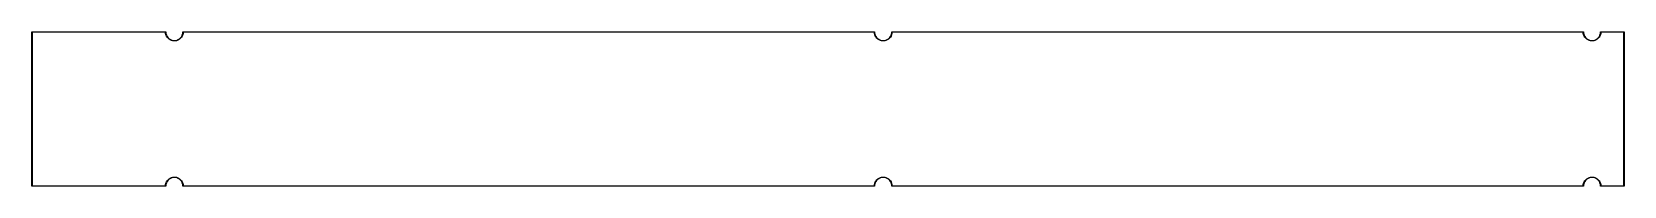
# Model space of a CAD drawing. Header units: millimetres. Extents: x 47 to 322, y -114 to -87.
import ezdxf

# ---------------------------------------------------------------- set-up
doc = ezdxf.new("R2010")
doc.units = ezdxf.units.MM
doc.layers.add('Edge.Cuts', color=254, linetype='CONTINUOUS', true_color=0xd0d2cd)

msp = doc.modelspace()

# ---------------------------------------------------------------- linework, layer by layer
at = {"layer": 'Edge.Cuts', "linetype": 'CONTINUOUS'}
for p, q in [((47.475, -87), (47.476903, -86.990433)), ((47.475, -113.5), (47.475, -87)), ((47.476903, -86.990433), (47.490433, -86.976903)), ((47.490433, -86.976903), (47.5, -86.975)), ((47.5, -86.975), (70.5, -86.975)), ((47.525, -87.025), (47.525, -113.475)), ((70.476968, -87.025), (47.525, -87.025)), ((70.493775, -87.238563), (70.476968, -87.025)), ((70.549639, -87.471251), (70.493775, -87.238563)), ((70.5, -86.975), (70.506153, -86.976224)), ((70.506153, -86.976224), (70.507725, -86.976224)), ((70.507725, -86.976224), (70.508317, -86.976654)), ((70.508317, -86.976654), (70.509567, -86.976903)), ((70.509567, -86.976903), (70.511976, -86.979312)), ((70.511976, -86.979312), (70.520225, -86.985305)), ((70.520225, -86.985305), (70.52131, -86.988646)), ((70.52131, -86.988646), (70.523097, -86.990433)), ((70.523097, -86.990433), (70.523097, -86.994143)), ((70.523097, -86.994143), (70.525, -87)), ((70.525, -87), (70.525, -87.116085)), ((70.525, -87.116085), (70.561319, -87.345397)), ((70.641215, -87.692336), (70.549639, -87.471251)), ((70.561319, -87.345397), (70.633064, -87.566203)), ((70.633064, -87.566203), (70.738467, -87.773068)), ((70.766249, -87.896373), (70.641215, -87.692336)), ((73.358785, -87.692336), (73.233751, -87.896373)), ((73.261533, -87.773068), (73.366936, -87.566203)), ((73.450361, -87.471251), (73.358785, -87.692336)), ((73.366936, -87.566203), (73.438681, -87.345397)), ((73.438681, -87.345397), (73.475, -87.116085)), ((73.506225, -87.238563), (73.450361, -87.471251)), ((73.475, -87), (73.476903, -86.994143)), ((73.475, -87.116085), (73.475, -87)), ((73.476903, -86.990433), (73.478689, -86.988646)), ((73.476903, -86.994143), (73.476903, -86.990433)), ((73.478689, -86.988646), (73.479775, -86.985305)), ((73.479775, -86.985305), (73.488023, -86.979312)), ((73.488023, -86.979312), (73.490433, -86.976903)), ((73.490433, -86.976903), (73.491682, -86.976654)), ((73.491682, -86.976654), (73.492275, -86.976224)), ((73.492275, -86.976224), (73.493847, -86.976224)), ((73.493847, -86.976224), (73.5, -86.975)), ((73.5, -86.975), (192.5, -86.975)), ((73.523032, -87.025), (73.506225, -87.238563)), ((192.476968, -87.025), (73.523032, -87.025)), ((192.493775, -87.238563), (192.476968, -87.025)), ((192.549639, -87.471251), (192.493775, -87.238563)), ((192.5, -86.975), (192.506153, -86.976224)), ((192.506153, -86.976224), (192.507725, -86.976224)), ((192.507725, -86.976224), (192.508317, -86.976654)), ((192.508317, -86.976654), (192.509567, -86.976903)), ((192.509567, -86.976903), (192.511976, -86.979312)), ((192.511976, -86.979312), (192.520225, -86.985305)), ((192.520225, -86.985305), (192.52131, -86.988646)), ((192.52131, -86.988646), (192.523097, -86.990433)), ((192.523097, -86.990433), (192.523097, -86.994143)), ((192.523097, -86.994143), (192.525, -87)), ((192.525, -87), (192.525, -87.116085)), ((192.525, -87.116085), (192.561319, -87.345397)), ((192.641215, -87.692336), (192.549639, -87.471251)), ((192.561319, -87.345397), (192.633064, -87.566203)), ((192.633064, -87.566203), (192.738467, -87.773068)), ((192.766249, -87.896373), (192.641215, -87.692336)), ((195.358785, -87.692336), (195.233751, -87.896373)), ((195.261533, -87.773068), (195.366936, -87.566203)), ((195.450361, -87.471251), (195.358785, -87.692336)), ((195.366936, -87.566203), (195.438681, -87.345397)), ((195.438681, -87.345397), (195.475, -87.116085)), ((195.506225, -87.238563), (195.450361, -87.471251)), ((195.475, -87), (195.476903, -86.994143)), ((195.475, -87.116085), (195.475, -87)), ((195.476903, -86.990433), (195.478689, -86.988646)), ((195.476903, -86.994143), (195.476903, -86.990433)), ((195.478689, -86.988646), (195.479775, -86.985305)), ((195.479775, -86.985305), (195.488023, -86.979312)), ((195.488023, -86.979312), (195.490433, -86.976903)), ((195.490433, -86.976903), (195.491682, -86.976654)), ((195.491682, -86.976654), (195.492275, -86.976224)), ((195.492275, -86.976224), (195.493847, -86.976224)), ((195.493847, -86.976224), (195.5, -86.975)), ((195.5, -86.975), (300, -86.975)), ((195.523032, -87.025), (195.506225, -87.238563)), ((300, -87.025), (195.523032, -87.025)), ((300, -86.975), (314.5, -86.975)), ((314.476968, -87.025), (300, -87.025)), ((314.493775, -87.238563), (314.476968, -87.025)), ((314.549639, -87.471251), (314.493775, -87.238563)), ((314.5, -86.975), (314.506153, -86.976224)), ((314.506153, -86.976224), (314.507725, -86.976224)), ((314.507725, -86.976224), (314.508317, -86.976654)), ((314.508317, -86.976654), (314.509567, -86.976903)), ((314.509567, -86.976903), (314.511976, -86.979312)), ((314.511976, -86.979312), (314.520225, -86.985305)), ((314.520225, -86.985305), (314.52131, -86.988646)), ((314.52131, -86.988646), (314.523097, -86.990433)), ((314.523097, -86.990433), (314.523097, -86.994143)), ((314.523097, -86.994143), (314.525, -87)), ((314.525, -87), (314.525, -87.116085)), ((314.525, -87.116085), (314.561319, -87.345397)), ((314.641215, -87.692336), (314.549639, -87.471251)), ((314.561319, -87.345397), (314.633064, -87.566203)), ((314.633064, -87.566203), (314.738467, -87.773068)), ((314.766249, -87.896373), (314.641215, -87.692336)), ((317.358785, -87.692336), (317.233751, -87.896373)), ((317.261533, -87.773068), (317.366936, -87.566203)), ((317.450361, -87.471251), (317.358785, -87.692336)), ((317.366936, -87.566203), (317.438681, -87.345397)), ((317.438681, -87.345397), (317.475, -87.116085)), ((317.506225, -87.238563), (317.450361, -87.471251)), ((317.475, -87), (317.476903, -86.994143)), ((317.475, -87.116085), (317.475, -87)), ((317.476903, -86.990433), (317.478689, -86.988646)), ((317.476903, -86.994143), (317.476903, -86.990433)), ((317.478689, -86.988646), (317.479775, -86.985305)), ((317.479775, -86.985305), (317.488023, -86.979312)), ((317.488023, -86.979312), (317.490433, -86.976903)), ((317.490433, -86.976903), (317.491682, -86.976654)), ((317.491682, -86.976654), (317.492275, -86.976224)), ((317.492275, -86.976224), (317.493847, -86.976224)), ((317.493847, -86.976224), (317.5, -86.975)), ((317.5, -86.975), (321.5, -86.975)), ((317.523032, -87.025), (317.506225, -87.238563)), ((321.475, -87.025), (317.523032, -87.025)), ((321.475, -113.475), (321.475, -87.025)), ((321.5, -86.975), (321.509567, -86.976903)), ((321.509567, -86.976903), (321.523097, -86.990433)), ((321.523097, -86.990433), (321.525, -87)), ((321.525, -87), (321.525, -113.5)), ((70.738467, -87.773068), (70.874933, -87.960898)), ((70.921662, -88.078338), (70.766249, -87.896373)), ((70.874933, -87.960898), (71.039102, -88.125067)), ((71.103627, -88.233751), (70.921662, -88.078338)), ((71.039102, -88.125067), (71.226932, -88.261533)), ((71.307664, -88.358785), (71.103627, -88.233751)), ((71.226932, -88.261533), (71.433797, -88.366936)), ((71.528749, -88.450361), (71.307664, -88.358785)), ((71.433797, -88.366936), (71.654603, -88.438681)), ((71.761437, -88.506225), (71.528749, -88.450361)), ((71.654603, -88.438681), (71.883915, -88.475)), ((72, -88.525), (71.761437, -88.506225)), ((71.883915, -88.475), (72.116085, -88.475)), ((72.238563, -88.506225), (72, -88.525)), ((72.116085, -88.475), (72.345397, -88.438681)), ((72.471251, -88.450361), (72.238563, -88.506225)), ((72.345397, -88.438681), (72.566203, -88.366936)), ((72.692336, -88.358785), (72.471251, -88.450361)), ((72.566203, -88.366936), (72.773068, -88.261533)), ((72.896373, -88.233751), (72.692336, -88.358785)), ((72.773068, -88.261533), (72.960898, -88.125067)), ((73.078338, -88.078338), (72.896373, -88.233751)), ((72.960898, -88.125067), (73.125067, -87.960898)), ((73.233751, -87.896373), (73.078338, -88.078338)), ((73.125067, -87.960898), (73.261533, -87.773068)), ((192.738467, -87.773068), (192.874933, -87.960898)), ((192.921662, -88.078338), (192.766249, -87.896373)), ((192.874933, -87.960898), (193.039102, -88.125067)), ((193.103627, -88.233751), (192.921662, -88.078338)), ((193.039102, -88.125067), (193.226932, -88.261533)), ((193.307664, -88.358785), (193.103627, -88.233751)), ((193.226932, -88.261533), (193.433797, -88.366936)), ((193.528749, -88.450361), (193.307664, -88.358785)), ((193.433797, -88.366936), (193.654603, -88.438681)), ((193.761437, -88.506225), (193.528749, -88.450361)), ((193.654603, -88.438681), (193.883915, -88.475)), ((194, -88.525), (193.761437, -88.506225)), ((193.883915, -88.475), (194.116085, -88.475)), ((194.238563, -88.506225), (194, -88.525)), ((194.116085, -88.475), (194.345397, -88.438681)), ((194.471251, -88.450361), (194.238563, -88.506225)), ((194.345397, -88.438681), (194.566203, -88.366936)), ((194.692336, -88.358785), (194.471251, -88.450361)), ((194.566203, -88.366936), (194.773068, -88.261533)), ((194.896373, -88.233751), (194.692336, -88.358785)), ((194.773068, -88.261533), (194.960898, -88.125067)), ((195.078338, -88.078338), (194.896373, -88.233751)), ((194.960898, -88.125067), (195.125067, -87.960898)), ((195.233751, -87.896373), (195.078338, -88.078338)), ((195.125067, -87.960898), (195.261533, -87.773068)), ((314.738467, -87.773068), (314.874933, -87.960898)), ((314.921662, -88.078338), (314.766249, -87.896373)), ((314.874933, -87.960898), (315.039102, -88.125067)), ((315.103627, -88.233751), (314.921662, -88.078338)), ((315.039102, -88.125067), (315.226932, -88.261533)), ((315.307664, -88.358785), (315.103627, -88.233751)), ((315.226932, -88.261533), (315.433797, -88.366936)), ((315.528749, -88.450361), (315.307664, -88.358785)), ((315.433797, -88.366936), (315.654603, -88.438681)), ((315.761437, -88.506225), (315.528749, -88.450361)), ((315.654603, -88.438681), (315.883915, -88.475)), ((316, -88.525), (315.761437, -88.506225)), ((315.883915, -88.475), (316.116085, -88.475)), ((316.238563, -88.506225), (316, -88.525)), ((316.116085, -88.475), (316.345397, -88.438681)), ((316.471251, -88.450361), (316.238563, -88.506225)), ((316.345397, -88.438681), (316.566203, -88.366936)), ((316.692336, -88.358785), (316.471251, -88.450361)), ((316.566203, -88.366936), (316.773068, -88.261533)), ((316.896373, -88.233751), (316.692336, -88.358785)), ((316.773068, -88.261533), (316.960898, -88.125067)), ((317.078338, -88.078338), (316.896373, -88.233751)), ((316.960898, -88.125067), (317.125067, -87.960898)), ((317.233751, -87.896373), (317.078338, -88.078338)), ((317.125067, -87.960898), (317.261533, -87.773068)), ((70.921662, -112.421662), (71.103627, -112.266249)), ((71.226932, -112.238467), (71.039102, -112.374933)), ((71.103627, -112.266249), (71.307664, -112.141215)), ((71.433797, -112.133064), (71.226932, -112.238467)), ((71.307664, -112.141215), (71.528749, -112.049639)), ((71.654603, -112.061319), (71.433797, -112.133064)), ((71.528749, -112.049639), (71.761437, -111.993775)), ((71.883915, -112.025), (71.654603, -112.061319)), ((71.761437, -111.993775), (72, -111.975)), ((72.116085, -112.025), (71.883915, -112.025)), ((72, -111.975), (72.238563, -111.993775)), ((72.345397, -112.061319), (72.116085, -112.025)), ((72.238563, -111.993775), (72.471251, -112.049639)), ((72.566203, -112.133064), (72.345397, -112.061319)), ((72.471251, -112.049639), (72.692336, -112.141215)), ((72.773068, -112.238467), (72.566203, -112.133064)), ((72.692336, -112.141215), (72.896373, -112.266249)), ((72.960898, -112.374933), (72.773068, -112.238467)), ((72.896373, -112.266249), (73.078338, -112.421662)), ((192.921662, -112.421662), (193.103627, -112.266249)), ((193.226932, -112.238467), (193.039102, -112.374933)), ((193.103627, -112.266249), (193.307664, -112.141215)), ((193.433797, -112.133064), (193.226932, -112.238467)), ((193.307664, -112.141215), (193.528749, -112.049639)), ((193.654603, -112.061319), (193.433797, -112.133064)), ((193.528749, -112.049639), (193.761437, -111.993775)), ((193.883915, -112.025), (193.654603, -112.061319)), ((193.761437, -111.993775), (194, -111.975)), ((194.116085, -112.025), (193.883915, -112.025)), ((194, -111.975), (194.238563, -111.993775)), ((194.345397, -112.061319), (194.116085, -112.025)), ((194.238563, -111.993775), (194.471251, -112.049639)), ((194.566203, -112.133064), (194.345397, -112.061319)), ((194.471251, -112.049639), (194.692336, -112.141215)), ((194.773068, -112.238467), (194.566203, -112.133064)), ((194.692336, -112.141215), (194.896373, -112.266249)), ((194.960898, -112.374933), (194.773068, -112.238467)), ((194.896373, -112.266249), (195.078338, -112.421662)), ((314.921662, -112.421662), (315.103627, -112.266249)), ((315.226932, -112.238467), (315.039102, -112.374933)), ((315.103627, -112.266249), (315.307664, -112.141215)), ((315.433797, -112.133064), (315.226932, -112.238467)), ((315.307664, -112.141215), (315.528749, -112.049639)), ((315.654603, -112.061319), (315.433797, -112.133064)), ((315.528749, -112.049639), (315.761437, -111.993775)), ((315.883915, -112.025), (315.654603, -112.061319)), ((315.761437, -111.993775), (316, -111.975)), ((316.116085, -112.025), (315.883915, -112.025)), ((316, -111.975), (316.238563, -111.993775)), ((316.345397, -112.061319), (316.116085, -112.025)), ((316.238563, -111.993775), (316.471251, -112.049639)), ((316.566203, -112.133064), (316.345397, -112.061319)), ((316.471251, -112.049639), (316.692336, -112.141215)), ((316.773068, -112.238467), (316.566203, -112.133064)), ((316.692336, -112.141215), (316.896373, -112.266249)), ((316.960898, -112.374933), (316.773068, -112.238467)), ((316.896373, -112.266249), (317.078338, -112.421662)), ((47.476903, -113.509567), (47.475, -113.5)), ((47.490433, -113.523097), (47.476903, -113.509567)), ((47.5, -113.525), (47.490433, -113.523097)), ((70.5, -113.525), (47.5, -113.525)), ((47.525, -113.475), (70.476968, -113.475)), ((70.476968, -113.475), (70.493775, -113.261437)), ((70.493775, -113.261437), (70.549639, -113.028749)), ((70.506153, -113.523776), (70.5, -113.525)), ((70.507725, -113.523776), (70.506153, -113.523776)), ((70.508317, -113.523345), (70.507725, -113.523776)), ((70.509567, -113.523097), (70.508317, -113.523345)), ((70.511976, -113.520687), (70.509567, -113.523097)), ((70.520225, -113.514695), (70.511976, -113.520687)), ((70.52131, -113.511353), (70.520225, -113.514695)), ((70.523097, -113.509567), (70.52131, -113.511353)), ((70.525, -113.5), (70.523097, -113.505856)), ((70.523097, -113.505856), (70.523097, -113.509567)), ((70.561319, -113.154603), (70.525, -113.383915)), ((70.525, -113.383915), (70.525, -113.5)), ((70.549639, -113.028749), (70.641215, -112.807664)), ((70.633064, -112.933797), (70.561319, -113.154603)), ((70.738467, -112.726932), (70.633064, -112.933797)), ((70.641215, -112.807664), (70.766249, -112.603627)), ((70.874933, -112.539102), (70.738467, -112.726932)), ((70.766249, -112.603627), (70.921662, -112.421662)), ((71.039102, -112.374933), (70.874933, -112.539102)), ((73.125067, -112.539102), (72.960898, -112.374933)), ((73.078338, -112.421662), (73.233751, -112.603627)), ((73.261533, -112.726932), (73.125067, -112.539102)), ((73.233751, -112.603627), (73.358785, -112.807664)), ((73.366936, -112.933797), (73.261533, -112.726932)), ((73.358785, -112.807664), (73.450361, -113.028749)), ((73.438681, -113.154603), (73.366936, -112.933797)), ((73.475, -113.383915), (73.438681, -113.154603)), ((73.450361, -113.028749), (73.506225, -113.261437)), ((73.475, -113.5), (73.475, -113.383915)), ((73.476903, -113.505856), (73.475, -113.5)), ((73.476903, -113.509567), (73.476903, -113.505856)), ((73.478689, -113.511353), (73.476903, -113.509567)), ((73.479775, -113.514695), (73.478689, -113.511353)), ((73.488023, -113.520687), (73.479775, -113.514695)), ((73.490433, -113.523097), (73.488023, -113.520687)), ((73.491682, -113.523345), (73.490433, -113.523097)), ((73.492275, -113.523776), (73.491682, -113.523345)), ((73.493847, -113.523776), (73.492275, -113.523776)), ((73.5, -113.525), (73.493847, -113.523776)), ((192.5, -113.525), (73.5, -113.525)), ((73.506225, -113.261437), (73.523032, -113.475)), ((73.523032, -113.475), (192.476968, -113.475)), ((192.476968, -113.475), (192.493775, -113.261437)), ((192.493775, -113.261437), (192.549639, -113.028749)), ((192.506153, -113.523776), (192.5, -113.525)), ((192.507725, -113.523776), (192.506153, -113.523776)), ((192.508317, -113.523345), (192.507725, -113.523776)), ((192.509567, -113.523097), (192.508317, -113.523345)), ((192.511976, -113.520687), (192.509567, -113.523097)), ((192.520225, -113.514695), (192.511976, -113.520687)), ((192.52131, -113.511353), (192.520225, -113.514695)), ((192.523097, -113.509567), (192.52131, -113.511353)), ((192.525, -113.5), (192.523097, -113.505856)), ((192.523097, -113.505856), (192.523097, -113.509567)), ((192.561319, -113.154603), (192.525, -113.383915)), ((192.525, -113.383915), (192.525, -113.5)), ((192.549639, -113.028749), (192.641215, -112.807664)), ((192.633064, -112.933797), (192.561319, -113.154603)), ((192.738467, -112.726932), (192.633064, -112.933797)), ((192.641215, -112.807664), (192.766249, -112.603627)), ((192.874933, -112.539102), (192.738467, -112.726932)), ((192.766249, -112.603627), (192.921662, -112.421662)), ((193.039102, -112.374933), (192.874933, -112.539102)), ((195.125067, -112.539102), (194.960898, -112.374933)), ((195.078338, -112.421662), (195.233751, -112.603627)), ((195.261533, -112.726932), (195.125067, -112.539102)), ((195.233751, -112.603627), (195.358785, -112.807664)), ((195.366936, -112.933797), (195.261533, -112.726932)), ((195.358785, -112.807664), (195.450361, -113.028749)), ((195.438681, -113.154603), (195.366936, -112.933797)), ((195.475, -113.383915), (195.438681, -113.154603)), ((195.450361, -113.028749), (195.506225, -113.261437)), ((195.475, -113.5), (195.475, -113.383915)), ((195.476903, -113.505856), (195.475, -113.5)), ((195.476903, -113.509567), (195.476903, -113.505856)), ((195.478689, -113.511353), (195.476903, -113.509567)), ((195.479775, -113.514695), (195.478689, -113.511353)), ((195.488023, -113.520687), (195.479775, -113.514695)), ((195.490433, -113.523097), (195.488023, -113.520687)), ((195.491682, -113.523345), (195.490433, -113.523097)), ((195.492275, -113.523776), (195.491682, -113.523345)), ((195.493847, -113.523776), (195.492275, -113.523776)), ((195.5, -113.525), (195.493847, -113.523776)), ((300, -113.525), (195.5, -113.525)), ((195.506225, -113.261437), (195.523032, -113.475)), ((195.523032, -113.475), (300, -113.475)), ((300, -113.475), (314.476968, -113.475)), ((314.5, -113.525), (300, -113.525)), ((314.476968, -113.475), (314.493775, -113.261437)), ((314.493775, -113.261437), (314.549639, -113.028749)), ((314.506153, -113.523776), (314.5, -113.525)), ((314.507725, -113.523776), (314.506153, -113.523776)), ((314.508317, -113.523345), (314.507725, -113.523776)), ((314.509567, -113.523097), (314.508317, -113.523345)), ((314.511976, -113.520687), (314.509567, -113.523097)), ((314.520225, -113.514695), (314.511976, -113.520687)), ((314.52131, -113.511353), (314.520225, -113.514695)), ((314.523097, -113.509567), (314.52131, -113.511353)), ((314.525, -113.5), (314.523097, -113.505856)), ((314.523097, -113.505856), (314.523097, -113.509567)), ((314.561319, -113.154603), (314.525, -113.383915)), ((314.525, -113.383915), (314.525, -113.5)), ((314.549639, -113.028749), (314.641215, -112.807664)), ((314.633064, -112.933797), (314.561319, -113.154603)), ((314.738467, -112.726932), (314.633064, -112.933797)), ((314.641215, -112.807664), (314.766249, -112.603627)), ((314.874933, -112.539102), (314.738467, -112.726932)), ((314.766249, -112.603627), (314.921662, -112.421662)), ((315.039102, -112.374933), (314.874933, -112.539102)), ((317.125067, -112.539102), (316.960898, -112.374933)), ((317.078338, -112.421662), (317.233751, -112.603627)), ((317.261533, -112.726932), (317.125067, -112.539102)), ((317.233751, -112.603627), (317.358785, -112.807664)), ((317.366936, -112.933797), (317.261533, -112.726932)), ((317.358785, -112.807664), (317.450361, -113.028749)), ((317.438681, -113.154603), (317.366936, -112.933797)), ((317.475, -113.383915), (317.438681, -113.154603)), ((317.450361, -113.028749), (317.506225, -113.261437)), ((317.475, -113.5), (317.475, -113.383915)), ((317.476903, -113.505856), (317.475, -113.5)), ((317.476903, -113.509567), (317.476903, -113.505856)), ((317.478689, -113.511353), (317.476903, -113.509567)), ((317.479775, -113.514695), (317.478689, -113.511353)), ((317.488023, -113.520687), (317.479775, -113.514695)), ((317.490433, -113.523097), (317.488023, -113.520687)), ((317.491682, -113.523345), (317.490433, -113.523097)), ((317.492275, -113.523776), (317.491682, -113.523345)), ((317.493847, -113.523776), (317.492275, -113.523776)), ((317.5, -113.525), (317.493847, -113.523776)), ((321.5, -113.525), (317.5, -113.525)), ((317.506225, -113.261437), (317.523032, -113.475)), ((317.523032, -113.475), (321.475, -113.475)), ((321.509567, -113.523097), (321.5, -113.525)), ((321.523097, -113.509567), (321.509567, -113.523097)), ((321.525, -113.5), (321.523097, -113.509567))]:
    msp.add_line(p, q, dxfattribs=at)

doc.saveas('drawing.dxf')
